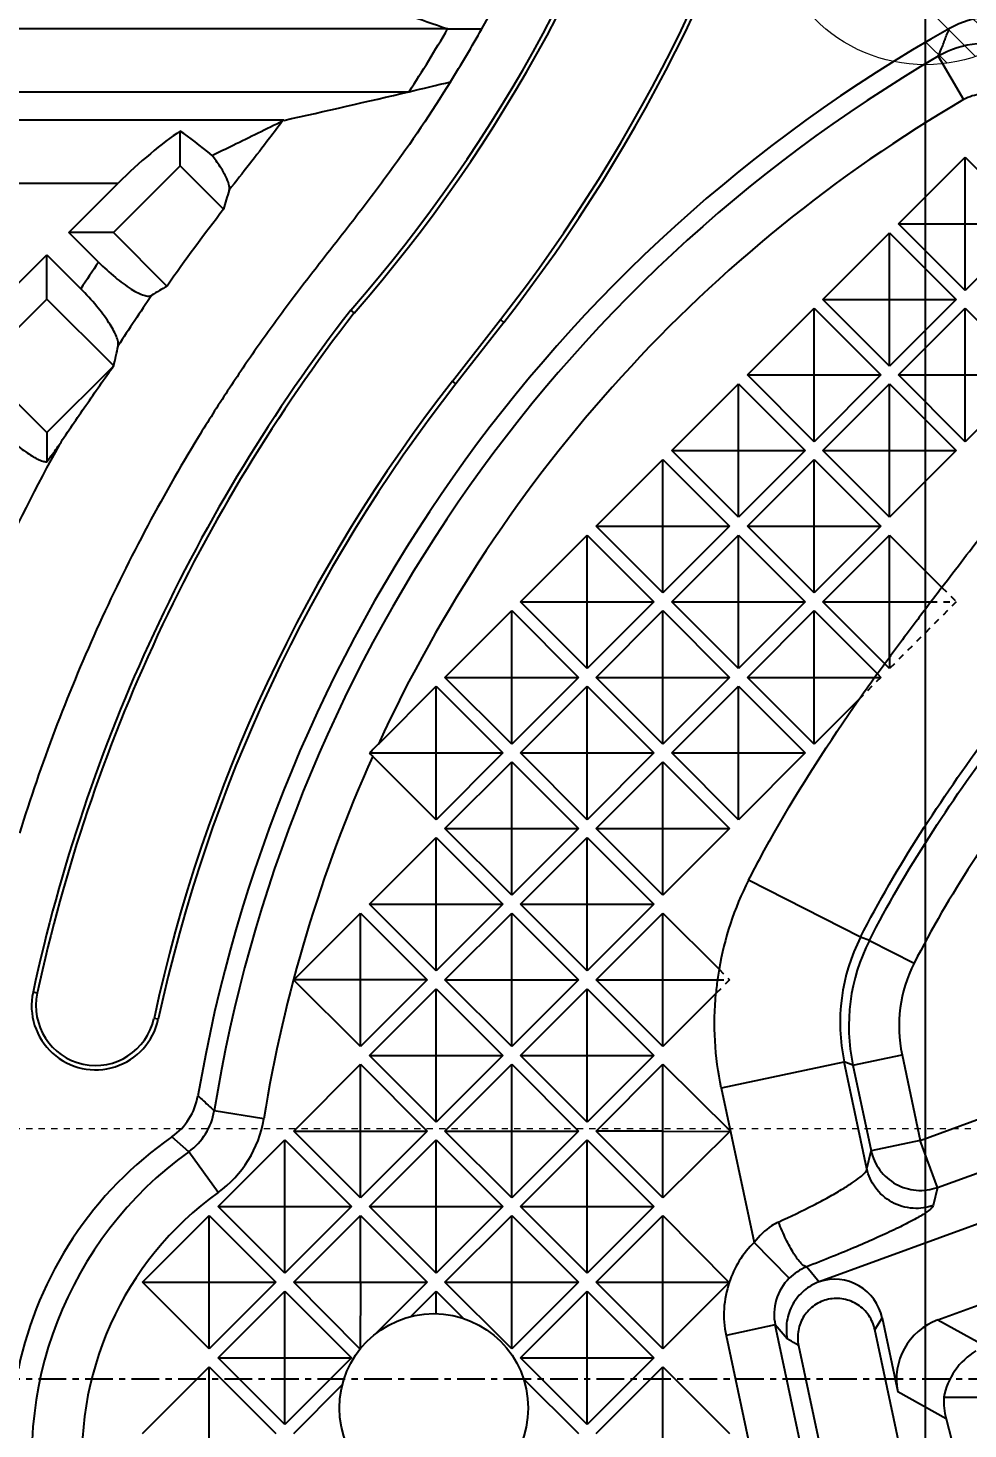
# Model space of a CAD drawing. Header units: millimetres. Extents: x 2089 to 2530, y 1631 to 2074.
# Drawn here: x 2258.66 to 2273.68, y 1830.78 to 1853.16 of the extents above; entities that cross this region are included whole.
import ezdxf

# ---------------------------------------------------------------- set-up
doc = ezdxf.new("R2010")
doc.units = ezdxf.units.MM
doc.linetypes.add('CENTER', pattern=[0.6, 0.375, -0.075, 0.075, -0.075])
doc.linetypes.add('HIDDEN', pattern=[0.2, 0.1, -0.1])
doc.layers.add('cool', color=153, linetype='HIDDEN', lineweight=9)
doc.layers.add('epin', color=13, linetype='Continuous', lineweight=9)
doc.layers.add('DEFAULT_2', color=8, linetype='HIDDEN')
doc.styles.get("Standard").update_dxf_attribs({"font": 'arial.ttf'})
doc.styles.add('TXT05', font='txt.shx', dxfattribs={"width": 0.5, "bigfont": 'gbcbig.shx'})
doc.dimstyles.new('副本 ISO-25-1', dxfattribs={"dimtxt": 5, "dimasz": 5, "dimexe": 0, "dimexo": 0, "dimgap": 0, "dimtad": 1, "dimtxsty": 'Standard', "dimcen": 0, "dimclrd": 4, "dimclre": 4, "dimclrt": 6, "dimazin": 0, "dimtfac": 1, "dimtofl": 0, "dimtmove": 0, "dimatfit": 3, "dimfxl": 0, "dimarcsym": 0})

# ---------------------------------------------------------------- blocks, each defined once
blk = doc.blocks.new('epin_ejp_5')
at = {"layer": 'epin'}
h = blk.add_hatch(dxfattribs=at)
h.set_pattern_fill('_ANSI31', color=123, scale=0.125, angle=90, style=0)
h.set_pattern_definition([(135, (997.232, -920.25403), (-0.280633, -0.280633), [])])
h.paths.add_polyline_path([(0, 2.5, 0.414214), (-2.5, 0), (0, 0)])
h.paths.add_polyline_path([(2.5, 0), (0, 0), (0, -2.5, 0.414214)])
at = {"layer": 'epin', "color": 1, "linetype": 'CENTER', "ltscale": 0.155494}
for p, q in [((0, -2.75), (0, 2.75)), ((-2.75, 0), (2.75, 0))]:
    blk.add_line(p, q, dxfattribs=at)
at = {"layer": 'epin'}
blk.add_circle((0, 0), 2.5, dxfattribs=at)
at = {"layer": 'epin', "color": 6, "style": 'TXT05', "width": 0.5}
blk.add_text('%%c5', height=1.75, dxfattribs=at).set_placement((0.1, 0.25))
blk = doc.blocks.new('3')
at = {"color": 1, "linetype": 'CENTER', "ltscale": 1.181757}
blk.add_line((-0.15, -456.331), (189.85, -456.331), dxfattribs=at)
at = {"layer": 'cool', "ltscale": 0.932966}
blk.add_line((14.18, -452.331), (175.52, -452.331), dxfattribs=at)
blk = doc.blocks.new('*D112')
at = {"color": 4, "linetype": 'Continuous', "lineweight": -2, "transparency": 16777216}
for p, q in [((2271.884, 1855.077), (2330.286, 1855.077)), ((2330.286, 1855.077), (2340.286, 1849.8)), ((2340.286, 1849.8), (2359.434, 1849.8))]:
    blk.add_line(p, q, dxfattribs=at)
at = {"layer": 'Defpoints', "color": 0, "transparency": 16777216}
for p in [(2248.301, 1863.577), (2271.884, 1855.077), (2350.286, 1849.8)]:
    blk.add_point(p, dxfattribs=at)
at = {"color": 6, "transparency": 16777216, "insert": (2354.86, 1852.805), "char_height": 5, "attachment_point": 5}
blk.add_mtext('8,5', dxfattribs=at)
blk = doc.blocks.new('*D113')
at = {"color": 4, "linetype": 'Continuous', "lineweight": -2, "transparency": 16777216}
blk.add_line((2310.745, 1831.577), (2357.394, 1831.577), dxfattribs=at)
at = {"layer": 'Defpoints', "color": 0, "transparency": 16777216}
for p in [(2248.301, 1863.577), (2310.745, 1831.577), (2350.286, 1831.577)]:
    blk.add_point(p, dxfattribs=at)
at = {"color": 6, "transparency": 16777216, "insert": (2353.84, 1834.131), "char_height": 5, "attachment_point": 5}
blk.add_mtext('32', dxfattribs=at)
blk = doc.blocks.new('*D114')
at = {"color": 4, "linetype": 'Continuous', "lineweight": -2, "transparency": 16777216}
blk.add_line((2262.297, 1816.671), (2366.395, 1816.671), dxfattribs=at)
at = {"layer": 'Defpoints', "color": 0, "transparency": 16777216}
for p in [(2248.301, 1863.577), (2262.297, 1816.671), (2350.286, 1816.671)]:
    blk.add_point(p, dxfattribs=at)
at = {"color": 6, "transparency": 16777216, "insert": (2358.341, 1819.676), "char_height": 5, "attachment_point": 5}
blk.add_mtext('46,91', dxfattribs=at)
blk = doc.blocks.new('*D115')
at = {"color": 4, "linetype": 'Continuous', "lineweight": -2, "transparency": 16777216}
for p, q in [((2295.255, 1812.953), (2330.286, 1812.953)), ((2330.286, 1812.953), (2340.286, 1809.309)), ((2340.286, 1809.309), (2367.108, 1809.309))]:
    blk.add_line(p, q, dxfattribs=at)
at = {"layer": 'Defpoints', "color": 0, "transparency": 16777216}
for p in [(2248.301, 1863.577), (2295.255, 1812.953), (2350.286, 1809.309)]:
    blk.add_point(p, dxfattribs=at)
at = {"color": 6, "transparency": 16777216, "insert": (2358.697, 1812.314), "char_height": 5, "attachment_point": 5}
blk.add_mtext('50,62', dxfattribs=at)
blk = doc.blocks.new('*D116')
at = {"color": 4, "linetype": 'Continuous', "lineweight": -2, "transparency": 16777216}
blk.add_line((2290.511, 1800.174), (2363.281, 1800.174), dxfattribs=at)
at = {"layer": 'Defpoints', "color": 0, "transparency": 16777216}
for p in [(2248.301, 1863.577), (2290.511, 1800.174), (2350.286, 1800.174)]:
    blk.add_point(p, dxfattribs=at)
at = {"color": 6, "transparency": 16777216, "insert": (2356.784, 1803.179), "char_height": 5, "attachment_point": 5}
blk.add_mtext('63,4', dxfattribs=at)
blk = doc.blocks.new('*D117')
at = {"color": 4, "linetype": 'Continuous', "lineweight": -2, "transparency": 16777216}
blk.add_line((2251.051, 1791.891), (2367.128, 1791.891), dxfattribs=at)
at = {"layer": 'Defpoints', "color": 0, "transparency": 16777216}
for p in [(2248.301, 1863.577), (2251.051, 1791.891), (2350.286, 1791.891)]:
    blk.add_point(p, dxfattribs=at)
at = {"color": 6, "transparency": 16777216, "insert": (2358.707, 1794.896), "char_height": 5, "attachment_point": 5}
blk.add_mtext('71,69', dxfattribs=at)
blk = doc.blocks.new('*D118')
at = {"color": 4, "linetype": 'Continuous', "lineweight": -2, "transparency": 16777216}
for p, q in [((2276.562, 1791.129), (2330.286, 1791.129)), ((2330.286, 1791.129), (2340.286, 1785.096)), ((2340.286, 1785.096), (2367.155, 1785.096))]:
    blk.add_line(p, q, dxfattribs=at)
at = {"layer": 'Defpoints', "color": 0, "transparency": 16777216}
for p in [(2248.301, 1863.577), (2276.562, 1791.129), (2350.286, 1785.096)]:
    blk.add_point(p, dxfattribs=at)
at = {"color": 6, "transparency": 16777216, "insert": (2358.721, 1788.101), "char_height": 5, "attachment_point": 5}
blk.add_mtext('72,45', dxfattribs=at)
blk = doc.blocks.new('*D119')
at = {"color": 4, "linetype": 'Continuous', "lineweight": -2, "transparency": 16777216}
for p, q in [((2260.938, 1789.003), (2330.286, 1789.003)), ((2330.286, 1789.003), (2340.286, 1778.245)), ((2340.286, 1778.245), (2367.118, 1778.245))]:
    blk.add_line(p, q, dxfattribs=at)
at = {"layer": 'Defpoints', "color": 0, "transparency": 16777216}
for p in [(2248.301, 1863.577), (2260.938, 1789.003), (2350.286, 1778.245)]:
    blk.add_point(p, dxfattribs=at)
at = {"color": 6, "transparency": 16777216, "insert": (2358.702, 1781.24), "char_height": 5, "attachment_point": 5}
blk.add_mtext('74,57', dxfattribs=at)
blk = doc.blocks.new('*D120')
at = {"color": 4, "linetype": 'Continuous', "lineweight": -2, "transparency": 16777216}
blk.add_line((2270.301, 1764.577), (2357.459, 1764.577), dxfattribs=at)
at = {"layer": 'Defpoints', "color": 0, "transparency": 16777216}
for p in [(2248.301, 1863.577), (2270.301, 1764.577), (2350.286, 1764.577)]:
    blk.add_point(p, dxfattribs=at)
at = {"color": 6, "transparency": 16777216, "insert": (2353.873, 1767.13), "char_height": 5, "attachment_point": 5}
blk.add_mtext('99', dxfattribs=at)
blk = doc.blocks.new('*D121')
at = {"color": 4, "linetype": 'Continuous', "lineweight": -2, "transparency": 16777216}
blk.add_line((2321.607, 1749.577), (2360.842, 1749.577), dxfattribs=at)
at = {"layer": 'Defpoints', "color": 0, "transparency": 16777216}
for p in [(2248.301, 1863.577), (2321.607, 1749.577), (2350.286, 1749.577)]:
    blk.add_point(p, dxfattribs=at)
at = {"color": 6, "transparency": 16777216, "insert": (2355.564, 1752.087), "char_height": 5, "attachment_point": 5}
blk.add_mtext('114', dxfattribs=at)
blk = doc.blocks.new('*D122')
at = {"color": 4, "linetype": 'Continuous', "lineweight": -2, "transparency": 16777216}
blk.add_line((2324.901, 1733.577), (2360.846, 1733.577), dxfattribs=at)
at = {"layer": 'Defpoints', "color": 0, "transparency": 16777216}
for p in [(2248.301, 1863.577), (2324.901, 1733.577), (2350.286, 1733.577)]:
    blk.add_point(p, dxfattribs=at)
at = {"color": 6, "transparency": 16777216, "insert": (2355.566, 1736.132), "char_height": 5, "attachment_point": 5}
blk.add_mtext('130', dxfattribs=at)
blk = doc.blocks.new('*D84')
at = {"color": 4, "linetype": 'Continuous', "lineweight": -2, "transparency": 16777216}
blk.add_line((2273.001, 1854.558), (2273.001, 1696.291), dxfattribs=at)
at = {"layer": 'Defpoints', "color": 0, "transparency": 16777216}
for p in [(2248.301, 1863.577), (2273.001, 1854.558), (2273.001, 1709.364)]:
    blk.add_point(p, dxfattribs=at)
at = {"color": 6, "transparency": 16777216, "insert": (2269.996, 1702.827), "char_height": 5, "attachment_point": 5, "rotation": 90}
blk.add_mtext('24,7', dxfattribs=at)
blk = doc.blocks.new('*D85')
at = {"color": 4, "linetype": 'Continuous', "lineweight": -2, "transparency": 16777216}
blk.add_line((2292.521, 1859.356), (2292.521, 1692.341), dxfattribs=at)
at = {"layer": 'Defpoints', "color": 0, "transparency": 16777216}
for p in [(2248.301, 1863.577), (2292.521, 1859.356), (2292.521, 1709.364)]:
    blk.add_point(p, dxfattribs=at)
at = {"color": 6, "transparency": 16777216, "insert": (2289.516, 1700.853), "char_height": 5, "attachment_point": 5, "rotation": 90}
blk.add_mtext('44,22', dxfattribs=at)
blk = doc.blocks.new('*D86')
at = {"color": 4, "linetype": 'Continuous', "lineweight": -2, "transparency": 16777216}
for p, q in [((2259.547, 1815.253), (2259.547, 1729.364)), ((2259.547, 1729.364), (2260.753, 1719.364)), ((2260.753, 1719.364), (2260.753, 1692.925))]:
    blk.add_line(p, q, dxfattribs=at)
at = {"layer": 'Defpoints', "color": 0, "transparency": 16777216}
for p in [(2248.301, 1863.577), (2259.547, 1815.253), (2260.753, 1709.364)]:
    blk.add_point(p, dxfattribs=at)
at = {"color": 6, "transparency": 16777216, "insert": (2257.748, 1701.144), "char_height": 5, "attachment_point": 5, "rotation": 90}
blk.add_mtext('11,25', dxfattribs=at)
blk = doc.blocks.new('*D87')
at = {"color": 4, "linetype": 'Continuous', "lineweight": -2, "transparency": 16777216}
for p, q in [((2293.526, 1812.016), (2293.526, 1729.364)), ((2293.526, 1729.364), (2301.15, 1719.364)), ((2301.15, 1719.364), (2301.15, 1692.29))]:
    blk.add_line(p, q, dxfattribs=at)
at = {"layer": 'Defpoints', "color": 0, "transparency": 16777216}
for p in [(2248.301, 1863.577), (2293.526, 1812.016), (2301.15, 1709.364)]:
    blk.add_point(p, dxfattribs=at)
at = {"color": 6, "transparency": 16777216, "insert": (2298.145, 1700.827), "char_height": 5, "attachment_point": 5, "rotation": 90}
blk.add_mtext('45,23', dxfattribs=at)
blk = doc.blocks.new('*D88')
at = {"color": 4, "linetype": 'Continuous', "lineweight": -2, "transparency": 16777216}
for p, q in [((2290.511, 1798.296), (2290.511, 1729.364)), ((2290.511, 1729.364), (2287.247, 1719.364)), ((2287.247, 1719.364), (2287.247, 1693.255))]:
    blk.add_line(p, q, dxfattribs=at)
at = {"layer": 'Defpoints', "color": 0, "transparency": 16777216}
for p in [(2248.301, 1863.577), (2290.511, 1798.296), (2287.247, 1709.364)]:
    blk.add_point(p, dxfattribs=at)
at = {"color": 6, "transparency": 16777216, "insert": (2284.242, 1701.31), "char_height": 5, "attachment_point": 5, "rotation": 90}
blk.add_mtext('42,21', dxfattribs=at)
blk = doc.blocks.new('*D128')
at = {"color": 4, "linetype": 'Continuous', "lineweight": -2, "transparency": 16777216}
for p, q in [((2259.255, 1789.003), (2259.255, 1729.364)), ((2259.255, 1729.364), (2254.729, 1719.364)), ((2254.729, 1719.364), (2254.729, 1692.925))]:
    blk.add_line(p, q, dxfattribs=at)
at = {"layer": 'Defpoints', "color": 0, "transparency": 16777216}
for p in [(2248.301, 1863.577), (2259.255, 1789.003), (2254.729, 1709.364)]:
    blk.add_point(p, dxfattribs=at)
at = {"color": 6, "transparency": 16777216, "insert": (2251.724, 1701.144), "char_height": 5, "attachment_point": 5, "rotation": 90}
blk.add_mtext('10,95', dxfattribs=at)
blk = doc.blocks.new('*D129')
at = {"color": 4, "linetype": 'Continuous', "lineweight": -2, "transparency": 16777216}
for p, q in [((2273.262, 1791.129), (2273.262, 1729.364)), ((2273.262, 1729.364), (2281.678, 1719.364)), ((2281.678, 1719.364), (2281.678, 1692.41))]:
    blk.add_line(p, q, dxfattribs=at)
at = {"layer": 'Defpoints', "color": 0, "transparency": 16777216}
for p in [(2248.301, 1863.577), (2273.262, 1791.129), (2281.678, 1709.364)]:
    blk.add_point(p, dxfattribs=at)
at = {"color": 6, "transparency": 16777216, "insert": (2278.674, 1700.887), "char_height": 5, "attachment_point": 5, "rotation": 90}
blk.add_mtext('24,96', dxfattribs=at)
blk = doc.blocks.new('*D130')
at = {"color": 4, "linetype": 'Continuous', "lineweight": -2, "transparency": 16777216}
blk.add_line((2266.301, 1760.177), (2266.301, 1702.662), dxfattribs=at)
at = {"layer": 'Defpoints', "color": 0, "transparency": 16777216}
for p in [(2248.301, 1863.577), (2266.301, 1760.177), (2266.301, 1709.364)]:
    blk.add_point(p, dxfattribs=at)
at = {"color": 6, "transparency": 16777216, "insert": (2263.748, 1706.013), "char_height": 5, "attachment_point": 5, "rotation": 90}
blk.add_mtext('18', dxfattribs=at)
blk = doc.blocks.new('*D89')
at = {"color": 4, "linetype": 'Continuous', "lineweight": -2, "transparency": 16777216}
blk.add_line((2318.301, 1726.977), (2318.301, 1701.815), dxfattribs=at)
at = {"layer": 'Defpoints', "color": 0, "transparency": 16777216}
for p in [(2248.301, 1863.577), (2318.301, 1726.977), (2318.301, 1708.919)]:
    blk.add_point(p, dxfattribs=at)
at = {"color": 6, "transparency": 16777216, "insert": (2315.748, 1705.367), "char_height": 5, "attachment_point": 5, "rotation": 90}
blk.add_mtext('70', dxfattribs=at)

msp = doc.modelspace()

# ---------------------------------------------------------------- linework, layer by layer
at = {"color": 7, "linetype": 'Continuous'}
for p, q in [((2265.368, 1853.152), (2230.918, 1853.152)), ((2273.209, 1852.713), (2273.613, 1852.02)), ((2230.679, 1852.147), (2264.751, 1852.147)), ((2262.749, 1851.69), (2231.716, 1851.69)), ((2261.092, 1850.963), (2261.092, 1851.518)), ((2261.092, 1850.963), (2260.026, 1849.897)), ((2261.787, 1850.269), (2261.092, 1850.963)), ((2272.573, 1850.036), (2273.639, 1851.102)), ((2273.639, 1848.97), (2273.639, 1851.102)), ((2273.639, 1851.102), (2274.705, 1850.036)), ((2257.817, 1850.685), (2260.104, 1850.685)), ((2259.316, 1849.897), (2260.104, 1850.685)), ((2272.573, 1850.036), (2274.705, 1850.036)), ((2273.639, 1848.97), (2272.573, 1850.036)), ((2274.705, 1850.036), (2273.639, 1848.97)), ((2259.789, 1849.424), (2259.316, 1849.897)), ((2260.026, 1849.897), (2259.316, 1849.897)), ((2260.026, 1849.897), (2260.882, 1849.041)), ((2271.365, 1848.828), (2272.431, 1849.894)), ((2272.431, 1847.762), (2272.431, 1849.894)), ((2272.431, 1849.894), (2273.497, 1848.828)), ((2257.184, 1847.765), (2258.96, 1849.542)), ((2258.96, 1848.831), (2258.96, 1849.542)), ((2258.96, 1849.542), (2259.503, 1848.999)), ((2258.96, 1848.831), (2257.894, 1847.765)), ((2260.035, 1847.768), (2258.96, 1848.831)), ((2270.157, 1847.62), (2271.223, 1848.686)), ((2271.223, 1846.554), (2271.223, 1848.686)), ((2271.223, 1848.686), (2272.289, 1847.62)), ((2271.365, 1848.828), (2273.497, 1848.828)), ((2272.431, 1847.762), (2271.365, 1848.828)), ((2273.497, 1848.828), (2272.431, 1847.762)), ((2272.573, 1847.62), (2273.639, 1848.686)), ((2273.639, 1846.554), (2273.639, 1848.686)), ((2273.639, 1848.686), (2274.705, 1847.62)), ((2263.874, 1848.611), (2263.818, 1848.654)), ((2265.444, 1847.522), (2266.211, 1848.505)), ((2266.266, 1848.461), (2265.499, 1847.479)), ((2266.211, 1848.505), (2266.266, 1848.461)), ((2257.894, 1847.765), (2258.96, 1846.699)), ((2258.96, 1846.699), (2260.035, 1847.768)), ((2270.157, 1847.62), (2272.289, 1847.62)), ((2271.223, 1846.554), (2270.157, 1847.62)), ((2272.289, 1847.62), (2271.223, 1846.554)), ((2272.573, 1847.62), (2274.705, 1847.62)), ((2273.639, 1846.554), (2272.573, 1847.62)), ((2274.705, 1847.62), (2273.639, 1846.554)), ((2265.499, 1847.479), (2265.444, 1847.522)), ((2268.949, 1846.412), (2270.015, 1847.478)), ((2270.015, 1845.346), (2270.015, 1847.478)), ((2270.015, 1847.478), (2271.081, 1846.412)), ((2271.365, 1846.412), (2272.431, 1847.478)), ((2272.431, 1845.346), (2272.431, 1847.478)), ((2272.431, 1847.478), (2273.497, 1846.412)), ((2258.96, 1846.699), (2258.96, 1846.233)), ((2267.741, 1845.204), (2268.807, 1846.27)), ((2268.807, 1844.138), (2268.807, 1846.27)), ((2268.807, 1846.27), (2269.873, 1845.204)), ((2268.949, 1846.412), (2271.081, 1846.412)), ((2270.015, 1845.346), (2268.949, 1846.412)), ((2271.081, 1846.412), (2270.015, 1845.346)), ((2270.157, 1845.204), (2271.223, 1846.27)), ((2271.223, 1844.138), (2271.223, 1846.27)), ((2271.223, 1846.27), (2272.289, 1845.204)), ((2271.365, 1846.412), (2273.497, 1846.412)), ((2272.431, 1845.346), (2271.365, 1846.412)), ((2273.497, 1846.412), (2272.431, 1845.346)), ((2267.741, 1845.204), (2269.873, 1845.204)), ((2268.807, 1844.138), (2267.741, 1845.204)), ((2269.873, 1845.204), (2268.807, 1844.138)), ((2270.157, 1845.204), (2272.289, 1845.204)), ((2271.223, 1844.138), (2270.157, 1845.204)), ((2272.289, 1845.204), (2271.223, 1844.138)), ((2266.533, 1843.996), (2267.599, 1845.062)), ((2267.599, 1842.93), (2267.599, 1845.062)), ((2267.599, 1845.062), (2268.665, 1843.996)), ((2268.949, 1843.996), (2270.015, 1845.062)), ((2270.015, 1842.93), (2270.015, 1845.062)), ((2270.015, 1845.062), (2271.081, 1843.996)), ((2271.365, 1843.996), (2272.431, 1845.062)), ((2272.431, 1843.108), (2272.431, 1845.062)), ((2272.431, 1845.062), (2273.267, 1844.226)), ((2266.533, 1843.996), (2268.665, 1843.996)), ((2267.599, 1842.93), (2266.533, 1843.996)), ((2268.665, 1843.996), (2267.599, 1842.93)), ((2268.949, 1843.996), (2271.081, 1843.996)), ((2270.015, 1842.93), (2268.949, 1843.996)), ((2271.081, 1843.996), (2270.015, 1842.93)), ((2271.365, 1843.996), (2273.092, 1843.996)), ((2272.356, 1843.005), (2271.365, 1843.996)), ((2265.325, 1842.788), (2266.391, 1843.854)), ((2266.391, 1841.722), (2266.391, 1843.854)), ((2266.391, 1843.854), (2267.457, 1842.788)), ((2267.741, 1842.788), (2268.807, 1843.854)), ((2268.807, 1841.722), (2268.807, 1843.854)), ((2268.807, 1843.854), (2269.873, 1842.788)), ((2270.157, 1842.788), (2271.223, 1843.854)), ((2271.223, 1841.722), (2271.223, 1843.854)), ((2271.223, 1843.854), (2272.235, 1842.842)), ((2272.431, 1843.005), (2272.431, 1842.93)), ((2264.26, 1841.722), (2265.183, 1842.646)), ((2265.183, 1840.514), (2265.183, 1842.646)), ((2265.183, 1842.646), (2266.249, 1841.58)), ((2265.325, 1842.788), (2267.457, 1842.788)), ((2266.391, 1841.722), (2265.325, 1842.788)), ((2267.457, 1842.788), (2266.391, 1841.722)), ((2266.533, 1841.58), (2267.599, 1842.646)), ((2267.599, 1840.514), (2267.599, 1842.646)), ((2267.599, 1842.646), (2268.665, 1841.58)), ((2267.741, 1842.788), (2269.873, 1842.788)), ((2268.807, 1841.722), (2267.741, 1842.788)), ((2269.873, 1842.788), (2268.807, 1841.722)), ((2268.949, 1841.58), (2270.015, 1842.646)), ((2270.015, 1840.514), (2270.015, 1842.646)), ((2270.015, 1842.646), (2271.081, 1841.58)), ((2270.157, 1842.788), (2272.196, 1842.788)), ((2271.223, 1841.722), (2270.157, 1842.788)), ((2272.235, 1842.788), (2272.289, 1842.788)), ((2271.958, 1842.456), (2271.223, 1841.722)), ((2264.119, 1841.58), (2266.249, 1841.58)), ((2265.183, 1840.514), (2264.17, 1841.526)), ((2266.249, 1841.58), (2265.183, 1840.514)), ((2266.533, 1841.58), (2268.665, 1841.58)), ((2267.599, 1840.514), (2266.533, 1841.58)), ((2268.665, 1841.58), (2267.599, 1840.514)), ((2268.949, 1841.58), (2271.081, 1841.58)), ((2270.015, 1840.514), (2268.949, 1841.58)), ((2271.081, 1841.58), (2270.015, 1840.514)), ((2265.325, 1840.371), (2266.391, 1841.437)), ((2266.391, 1839.306), (2266.391, 1841.437)), ((2266.391, 1841.437), (2267.457, 1840.371)), ((2267.741, 1840.371), (2268.807, 1841.437)), ((2268.807, 1839.306), (2268.807, 1841.437)), ((2268.807, 1841.437), (2269.873, 1840.371)), ((2264.117, 1839.163), (2265.183, 1840.229)), ((2265.183, 1838.097), (2265.183, 1840.229)), ((2265.183, 1840.229), (2266.249, 1839.163)), ((2265.325, 1840.371), (2267.457, 1840.371)), ((2266.391, 1839.306), (2265.325, 1840.371)), ((2267.457, 1840.371), (2266.391, 1839.306)), ((2266.533, 1839.163), (2267.599, 1840.229)), ((2267.599, 1838.097), (2267.599, 1840.229)), ((2267.599, 1840.229), (2268.665, 1839.163)), ((2267.741, 1840.371), (2269.873, 1840.371)), ((2268.807, 1839.306), (2267.741, 1840.371)), ((2269.873, 1840.371), (2268.807, 1839.306)), ((2271.966, 1838.638), (2270.177, 1839.547)), ((2264.117, 1839.163), (2266.249, 1839.163)), ((2265.183, 1838.097), (2264.117, 1839.163)), ((2266.249, 1839.163), (2265.183, 1838.097)), ((2266.533, 1839.163), (2268.665, 1839.163)), ((2267.599, 1838.097), (2266.533, 1839.163)), ((2268.665, 1839.163), (2267.599, 1838.097)), ((2262.902, 1837.951), (2263.975, 1839.021)), ((2263.975, 1836.889), (2263.975, 1839.021)), ((2263.975, 1839.021), (2265.041, 1837.955)), ((2265.325, 1837.955), (2266.391, 1839.021)), ((2266.391, 1836.889), (2266.391, 1839.021)), ((2266.391, 1839.021), (2267.457, 1837.955)), ((2267.741, 1837.955), (2268.807, 1839.021)), ((2268.807, 1836.889), (2268.807, 1839.021)), ((2268.807, 1839.021), (2269.705, 1838.123)), ((2272.107, 1838.584), (2271.966, 1838.638)), ((2272.107, 1838.584), (2272.823, 1838.219)), ((2263.975, 1836.889), (2262.903, 1837.956)), ((2265.041, 1837.955), (2262.907, 1837.956)), ((2265.041, 1837.955), (2263.975, 1836.889)), ((2265.325, 1837.955), (2267.457, 1837.955)), ((2266.391, 1836.889), (2265.325, 1837.955)), ((2267.457, 1837.955), (2266.391, 1836.889)), ((2267.741, 1837.955), (2269.68, 1837.955)), ((2268.807, 1836.889), (2267.741, 1837.955)), ((2258.81, 1837.742), (2258.741, 1837.757)), ((2264.117, 1836.747), (2265.183, 1837.813)), ((2265.183, 1835.681), (2265.183, 1837.813)), ((2265.183, 1837.813), (2266.249, 1836.747)), ((2266.533, 1836.747), (2267.599, 1837.813)), ((2267.599, 1835.681), (2267.599, 1837.813)), ((2267.599, 1837.813), (2268.665, 1836.747)), ((2269.654, 1837.736), (2268.807, 1836.889)), ((2272.921, 1835.39), (2279.428, 1837.759)), ((2260.743, 1837.324), (2260.674, 1837.339)), ((2273.195, 1834.637), (2279.985, 1837.109)), ((2262.909, 1835.539), (2263.975, 1836.605)), ((2263.975, 1834.473), (2263.975, 1836.605)), ((2263.975, 1836.605), (2265.041, 1835.539)), ((2264.117, 1836.747), (2266.249, 1836.747)), ((2265.183, 1835.681), (2264.117, 1836.747)), ((2266.249, 1836.747), (2265.183, 1835.681)), ((2265.325, 1835.539), (2266.391, 1836.605)), ((2266.391, 1834.473), (2266.391, 1836.605)), ((2266.391, 1836.605), (2267.457, 1835.539)), ((2266.533, 1836.747), (2268.665, 1836.747)), ((2267.599, 1835.681), (2266.533, 1836.747)), ((2268.665, 1836.747), (2267.599, 1835.681)), ((2267.741, 1835.539), (2268.807, 1836.605)), ((2268.807, 1834.473), (2268.807, 1836.605)), ((2268.807, 1836.605), (2269.888, 1835.536)), ((2269.742, 1836.228), (2271.706, 1836.646)), ((2271.844, 1836.59), (2271.706, 1836.646)), ((2272.069, 1834.935), (2271.706, 1836.646)), ((2271.844, 1836.59), (2272.63, 1836.757)), ((2271.844, 1836.59), (2272.135, 1835.223)), ((2272.63, 1836.757), (2272.921, 1835.39)), ((2280.61, 1836.516), (2271.307, 1833.13)), ((2269.741, 1836.228), (2270.268, 1833.76)), ((2262.429, 1835.735), (2261.636, 1835.864)), ((2273.201, 1832.521), (2282.013, 1835.728)), ((2262.909, 1835.539), (2265.041, 1835.539)), ((2263.975, 1834.473), (2262.909, 1835.539)), ((2265.041, 1835.539), (2263.975, 1834.473)), ((2265.325, 1835.539), (2267.457, 1835.539)), ((2266.391, 1834.473), (2265.325, 1835.539)), ((2267.457, 1835.539), (2266.391, 1834.473)), ((2268.807, 1835.539), (2267.741, 1835.539)), ((2268.807, 1834.473), (2267.741, 1835.539)), ((2268.807, 1835.539), (2269.88, 1835.534)), ((2269.881, 1835.536), (2268.807, 1834.473)), ((2261.231, 1835.209), (2260.96, 1835.447)), ((2261.701, 1834.331), (2262.767, 1835.397)), ((2262.767, 1833.265), (2262.767, 1835.397)), ((2262.767, 1835.397), (2263.833, 1834.331)), ((2264.117, 1834.331), (2265.183, 1835.397)), ((2265.183, 1833.265), (2265.183, 1835.397)), ((2265.183, 1835.397), (2266.249, 1834.331)), ((2266.533, 1834.331), (2267.599, 1835.397)), ((2267.599, 1833.265), (2267.599, 1835.397)), ((2267.599, 1835.397), (2268.665, 1834.331)), ((2272.921, 1835.39), (2272.135, 1835.223)), ((2273.195, 1834.637), (2272.921, 1835.39)), ((2261.699, 1834.556), (2261.231, 1835.209)), ((2272.069, 1834.935), (2272.135, 1835.223)), ((2273.195, 1834.637), (2273.129, 1834.35)), ((2260.493, 1833.123), (2261.558, 1834.189)), ((2261.558, 1832.057), (2261.558, 1834.189)), ((2261.558, 1834.189), (2262.624, 1833.123)), ((2261.701, 1834.331), (2263.833, 1834.331)), ((2262.767, 1833.265), (2261.701, 1834.331)), ((2263.833, 1834.331), (2262.767, 1833.265)), ((2262.909, 1833.123), (2263.975, 1834.189)), ((2263.975, 1833.123), (2263.975, 1834.189)), ((2263.975, 1834.189), (2265.041, 1833.123)), ((2264.117, 1834.331), (2266.249, 1834.331)), ((2265.183, 1833.265), (2264.117, 1834.331)), ((2266.249, 1834.331), (2265.183, 1833.265)), ((2265.325, 1833.123), (2266.391, 1834.189)), ((2266.391, 1832.057), (2266.391, 1834.189)), ((2266.391, 1834.189), (2267.457, 1833.123)), ((2266.533, 1834.331), (2268.665, 1834.331)), ((2267.599, 1833.265), (2266.533, 1834.331)), ((2268.665, 1834.331), (2267.599, 1833.265)), ((2267.741, 1833.123), (2268.807, 1834.189)), ((2268.807, 1832.057), (2268.807, 1834.189)), ((2268.807, 1834.189), (2269.868, 1833.118)), ((2270.826, 1833.186), (2270.267, 1833.759)), ((2271.107, 1833.37), (2271.307, 1833.13)), ((2260.493, 1833.123), (2262.624, 1833.123)), ((2261.558, 1832.057), (2260.493, 1833.123)), ((2262.624, 1833.123), (2261.558, 1832.057)), ((2262.909, 1833.123), (2265.041, 1833.123)), ((2263.969, 1832.054), (2262.909, 1833.123)), ((2263.975, 1833.123), (2263.969, 1832.053)), ((2265.041, 1833.123), (2264.222, 1832.305)), ((2265.325, 1833.123), (2267.457, 1833.123)), ((2266.391, 1832.057), (2265.325, 1833.123)), ((2267.457, 1833.123), (2266.391, 1832.057)), ((2267.741, 1833.123), (2269.872, 1833.122)), ((2268.807, 1832.057), (2267.741, 1833.123)), ((2269.868, 1833.118), (2268.807, 1832.057)), ((2261.701, 1831.915), (2262.767, 1832.981)), ((2262.767, 1830.849), (2262.767, 1832.981)), ((2262.767, 1832.981), (2263.833, 1831.915)), ((2264.777, 1832.575), (2265.183, 1832.981)), ((2265.183, 1832.62), (2265.183, 1832.981)), ((2265.183, 1832.981), (2265.62, 1832.544)), ((2266.533, 1831.915), (2267.599, 1832.981)), ((2267.599, 1830.849), (2267.599, 1832.981)), ((2267.599, 1832.981), (2268.665, 1831.915)), ((2270.603, 1832.44), (2269.818, 1832.273)), ((2270.795, 1832.22), (2270.603, 1832.44)), ((2275.735, 1808.3), (2270.603, 1832.44)), ((2272.31, 1832.554), (2272.193, 1832.37)), ((2277.199, 1808.816), (2272.193, 1832.369)), ((2272.31, 1832.554), (2272.562, 1831.369)), ((2273.201, 1832.521), (2273.983, 1832.088)), ((2269.818, 1832.273), (2270.878, 1827.286)), ((2270.976, 1832.111), (2276.077, 1808.11)), ((2261.701, 1831.915), (2263.833, 1831.915)), ((2262.767, 1830.849), (2261.701, 1831.915)), ((2263.833, 1831.915), (2262.767, 1830.849)), ((2266.533, 1831.915), (2268.665, 1831.915)), ((2267.599, 1830.849), (2266.533, 1831.915)), ((2268.665, 1831.915), (2267.599, 1830.849)), ((2260.493, 1830.707), (2261.558, 1831.773)), ((2261.558, 1829.641), (2261.558, 1831.773)), ((2261.558, 1831.773), (2262.624, 1830.707)), ((2267.741, 1830.707), (2268.807, 1831.773)), ((2268.807, 1829.641), (2268.807, 1831.773)), ((2268.807, 1831.773), (2269.873, 1830.707)), ((2262.909, 1830.707), (2263.684, 1831.482)), ((2266.577, 1831.587), (2267.457, 1830.707)), ((2273.333, 1830.941), (2272.562, 1831.369)), ((2273.297, 1831.285), (2274.877, 1831.285)), ((2273.333, 1830.941), (2273.419, 1830.611))]:
    msp.add_line(p, q, dxfattribs=at)
msp.add_circle((2265.146, 1831.113), 1.508, dxfattribs=at)
for centre, radius, start, end in [((2245.66, 1864.56), 26.079, 322, 9.7286), ((2245.66, 1864.56), 26.149, 322, 9.7286), ((2245.66, 1864.56), 24.139, 318.7842, 9.7286), ((2245.66, 1864.56), 24.209, 318.7892, 9.7285), ((2245.666, 1864.559), 23.241, 330.6066, 354.452), ((2285.283, 1832.023), 24.252, 119.3746, 170.3176), ((2274.126, 1851.845), 1.505, 19.9515, 119.3949), ((2245.702, 1864.536), 22.723, 326.96, 329.9344), ((2265.668, 2043.707), 190.555, 269.90967, 270.07425), ((2245.679, 1864.541), 23.22, 328.2, 330.6281), ((2285.283, 1832.023), 23.956, 120.2656, 170.7735), ((2273.967, 1851.41), 1.508, 20.068, 120.1894), ((2250.565, 1913.03), 62.514, 283.11604, 283.74123), ((2229.559, 2001.519), 153.462, 282.49014, 283.25675), ((2285.283, 1832.023), 23.153, 120.2656, 155.2318), ((2345.111, 1826.248), 86.718, 163.70986, 163.91912), ((2287.536, 1830.343), 32.558, 142.2666, 144.9499), ((2285.409, 1831.877), 31.053, 145.5935, 146.5382), ((2279.83, 1817.452), 36.836, 120.9562, 121.4007), ((2285.129, 1832.066), 29.715, 145.5084, 147.3822), ((2285.283, 1832.023), 27.154, 142.2275, 167.8086), ((2285.283, 1832.023), 27.084, 142.232, 167.8086), ((2285.283, 1832.023), 25.176, 142, 167.8087), ((2285.283, 1832.023), 25.106, 142, 167.8086), ((2285.467, 1831.945), 30.067, 151.0305, 159.6816), ((2342.111, 1791.597), 86.656, 142.60335, 143.05589), ((2316.617, 1810.758), 54.764, 143.0466, 143.9243), ((2281.253, 1836.307), 11.137, 143.0236, 144.0693), ((2303.835, 1820.059), 38.958, 144.2096, 144.9085), ((2285.283, 1832.023), 23.153, 155.7654, 170.7734), ((2273.988, 1831.995), 13.758, 135.003, 135.8381), ((2265.496, 1842.852), 1.875, 222.7298, 224.9933), ((2274.632, 1837.281), 4.999, 153.0385, 170.3007), ((2274.647, 1837.274), 3.007, 153.0441, 192.0631), ((2274.792, 1837.216), 3.013, 152.9998, 191.9842), ((2274.79, 1837.217), 2.209, 153.001, 192.0104), ((2275.459, 1837.167), 5.833, 171.8383, 174.397), ((2275.386, 1837.177), 5.76, 170.5466, 171.8368), ((2259.742, 1837.541), 1.024, 167.8086, 347.8087), ((2259.742, 1837.541), 0.954, 167.8086, 347.8083), ((2260.387, 1836.27), 1.003, 304.8325, 350.2949), ((2260.647, 1836.023), 1.002, 305.6505, 350.8533), ((2260.643, 1836.026), 1.81, 305.7085, 350.7442), ((2264.399, 1830.505), 6.02, 124.8264, 168.1633), ((2264.744, 1830.315), 6.024, 125.6737, 191.9962), ((2264.742, 1830.316), 5.219, 125.6627, 186.0476), ((2271.436, 1832.559), 0.875, 112.1397, 134.262), ((2271.551, 1832.393), 0.777, 11.985, 108.2958)]:
    msp.add_arc(centre, radius, start, end, dxfattribs=at)
for centre, major_axis, ratio, start_param, end_param in [((2260.459, 1850.685), (1.052, 0.989), 0.171258, 0.775405, 1.751112), ((2261.725, 1850.685), (1.052, -0.989), 0.171258, 1.846507, 2.366188), ((2273.547, 1831.576), (0.88, -0.488), 0.998331, 2.426835, 3.856351), ((2274.223, 1831.201), (0.614, 0.799), 0.897544, 1.160136, 2.088556), ((2274.235, 1831.195), (-0.181, 1.032), 0.89288, 1.329031, 1.660129)]:
    msp.add_ellipse(centre, major_axis=major_axis, ratio=ratio, start_param=start_param, end_param=end_param, dxfattribs=at)
for points in [[(2264.057, 1853.604), (2264.494, 1853.453), (2264.931, 1853.303), (2265.368, 1853.152)], [(2262.749, 1851.69), (2262.744, 1851.689), (2262.74, 1851.687), (2262.736, 1851.685)], [(2269.741, 1836.228), (2269.636, 1836.721), (2269.608, 1837.235), (2269.654, 1837.736)]]:
    msp.add_open_spline(points, degree=3, dxfattribs=at)
for points, knots in [([(2273.209, 1852.713), (2273.224, 1852.751), (2273.253, 1852.815), (2273.288, 1852.907), (2273.326, 1853.019), (2273.364, 1853.1), (2273.387, 1853.156)], [0, 0, 0, 0, 0.255978, 0.440399, 0.619376, 1, 1, 1, 1]), ([(2265.414, 1852.305), (2265.108, 1851.812), (2264.618, 1851.091), (2263.919, 1850.164), (2263.382, 1849.48), (2262.848, 1848.792), (2262.336, 1848.088), (2261.847, 1847.368), (2261.225, 1846.387), (2260.507, 1845.125), (2259.742, 1843.56), (2259.074, 1841.951), (2258.696, 1840.852), (2258.525, 1840.298)], [0, 0, 0, 0, 0.124993, 0.187503, 0.249996, 0.312481, 0.374976, 0.437488, 0.500002, 0.624999, 0.749995, 0.875005, 1, 1, 1, 1]), ([(2274.628, 1851.653), (2274.593, 1851.747), (2274.474, 1851.92), (2274.207, 1852.075), (2273.903, 1852.127), (2273.7, 1852.07), (2273.613, 1852.02)], [0, 0, 0, 0, 0.24984, 0.500023, 0.750202, 1, 1, 1, 1]), ([(2261.602, 1851.128), (2261.714, 1851.183), (2262.093, 1851.367), (2262.471, 1851.553), (2262.736, 1851.685)], [0, 0, 0, 0, 0.297627, 1, 1, 1, 1]), ([(2262.736, 1851.685), (2262.664, 1851.59), (2262.381, 1851.217), (2262.09, 1850.849), (2261.875, 1850.573)], [0, 0, 0, 0, 0.252998, 1, 1, 1, 1]), ([(2261.875, 1850.573), (2261.883, 1850.602), (2261.873, 1850.681), (2261.82, 1850.806), (2261.727, 1850.961), (2261.647, 1851.07), (2261.602, 1851.128)], [0, 0, 0, 0, 0.142811, 0.359543, 0.649416, 1, 1, 1, 1]), ([(2259.789, 1849.424), (2259.875, 1849.338), (2260.042, 1849.185), (2260.256, 1849.023), (2260.412, 1848.933), (2260.505, 1848.894), (2260.579, 1848.877), (2260.623, 1848.884), (2260.638, 1848.893)], [0, 0, 0, 0, 0.352767, 0.658199, 0.780254, 0.877548, 0.949307, 1, 1, 1, 1]), ([(2260.1, 1848.083), (2260.105, 1848.105), (2260.101, 1848.157), (2260.059, 1848.286), (2259.944, 1848.481), (2259.752, 1848.736), (2259.592, 1848.91), (2259.503, 1848.999)], [0, 0, 0, 0, 0.05832, 0.13866, 0.364594, 0.661824, 1, 1, 1, 1]), ([(2260.031, 1847.764), (2260.041, 1847.817), (2260.068, 1847.923), (2260.089, 1848.03), (2260.1, 1848.083)], [0, 0, 0, 0, 0.497882, 1, 1, 1, 1]), ([(2273.266, 1844.227), (2273.5, 1844.534), (2274.432, 1845.741), (2275.36, 1846.954), (2275.995, 1847.901)], [0, 0, 0, 0, 0.252927, 1, 1, 1, 1]), ([(2259.162, 1846.508), (2259.302, 1846.718), (2259.59, 1847.14), (2259.882, 1847.56), (2260.033, 1847.769)], [0, 0, 0, 0, 0.493217, 1, 1, 1, 1]), ([(2258.17, 1846.779), (2258.244, 1846.705), (2258.39, 1846.568), (2258.606, 1846.398), (2258.775, 1846.292), (2258.89, 1846.244), (2258.939, 1846.234), (2258.96, 1846.233)], [0, 0, 0, 0, 0.322794, 0.615325, 0.847545, 0.934154, 1, 1, 1, 1]), ([(2258.96, 1846.233), (2258.979, 1846.256), (2259.048, 1846.346), (2259.115, 1846.438), (2259.162, 1846.508)], [0, 0, 0, 0, 0.260222, 1, 1, 1, 1]), ([(2271.966, 1838.638), (2272.543, 1839.772), (2273.999, 1841.958), (2275.63, 1843.996), (2276.434, 1845.068)], [0, 0, 0, 0, 0.487142, 1, 1, 1, 1]), ([(2272.107, 1838.584), (2272.684, 1839.716), (2274.09, 1841.821), (2275.656, 1843.789), (2276.407, 1844.783)], [0, 0, 0, 0, 0.504947, 1, 1, 1, 1]), ([(2277.046, 1844.3), (2276.298, 1843.309), (2274.761, 1841.378), (2273.379, 1839.314), (2272.821, 1838.22)], [0, 0, 0, 0, 0.502719, 1, 1, 1, 1]), ([(2270.178, 1839.547), (2270.307, 1839.802), (2270.847, 1840.804), (2271.468, 1841.76), (2271.957, 1842.456)], [0, 0, 0, 0, 0.251594, 1, 1, 1, 1]), ([(2261.377, 1836.103), (2261.398, 1836.083), (2261.454, 1836.034), (2261.537, 1835.951), (2261.604, 1835.893), (2261.636, 1835.864)], [0, 0, 0, 0, 0.248235, 0.626955, 1, 1, 1, 1]), ([(2272.135, 1835.223), (2272.159, 1835.113), (2272.256, 1834.899), (2272.52, 1834.67), (2272.855, 1834.568), (2273.088, 1834.599), (2273.195, 1834.637)], [0, 0, 0, 0, 0.249478, 0.499506, 0.749832, 1, 1, 1, 1]), ([(2270.657, 1834.085), (2270.843, 1834.173), (2271.112, 1834.3), (2271.446, 1834.476), (2271.653, 1834.594), (2271.821, 1834.7), (2271.949, 1834.791), (2272.031, 1834.863), (2272.068, 1834.914), (2272.069, 1834.935)], [0, 0, 0, 0, 0.371536, 0.535642, 0.679767, 0.800522, 0.894992, 0.96106, 1, 1, 1, 1]), ([(2273.129, 1834.35), (2273.027, 1834.313), (2272.796, 1834.28), (2272.453, 1834.38), (2272.187, 1834.616), (2272.092, 1834.83), (2272.069, 1834.935)], [0, 0, 0, 0, 0.238429, 0.500493, 0.762231, 1, 1, 1, 1]), ([(2273.129, 1834.35), (2273.127, 1834.34), (2273.113, 1834.318), (2273.061, 1834.268), (2272.949, 1834.193), (2272.767, 1834.091), (2272.525, 1833.97), (2272.23, 1833.833), (2271.888, 1833.684), (2271.509, 1833.527), (2271.244, 1833.423), (2271.107, 1833.37)], [0, 0, 0, 0, 0.013136, 0.03327, 0.096525, 0.18987, 0.310638, 0.455692, 0.621662, 0.804842, 1, 1, 1, 1]), ([(2270.657, 1834.085), (2270.618, 1834.067), (2270.469, 1833.985), (2270.343, 1833.862), (2270.267, 1833.759)], [0, 0, 0, 0, 0.248226, 1, 1, 1, 1]), ([(2271.107, 1833.37), (2271.092, 1833.37), (2271.058, 1833.385), (2270.984, 1833.452), (2270.884, 1833.596), (2270.766, 1833.818), (2270.692, 1833.991), (2270.657, 1834.085)], [0, 0, 0, 0, 0.05007, 0.124043, 0.347549, 0.652633, 1, 1, 1, 1]), ([(2270.268, 1833.76), (2270.177, 1833.672), (2270.015, 1833.472), (2269.907, 1833.239), (2269.868, 1833.118)], [0, 0, 0, 0, 0.499983, 1, 1, 1, 1]), ([(2269.868, 1833.118), (2269.823, 1832.983), (2269.765, 1832.7), (2269.787, 1832.412), (2269.818, 1832.273)], [0, 0, 0, 0, 0.500124, 1, 1, 1, 1]), ([(2270.826, 1833.186), (2270.73, 1833.092), (2270.584, 1832.851), (2270.575, 1832.571), (2270.603, 1832.44)], [0, 0, 0, 0, 0.500351, 1, 1, 1, 1]), ([(2271.307, 1833.13), (2271.219, 1833.098), (2271.052, 1833.001), (2270.868, 1832.778), (2270.773, 1832.505), (2270.777, 1832.312), (2270.796, 1832.22)], [0, 0, 0, 0, 0.250003, 0.5, 0.749985, 1, 1, 1, 1]), ([(2272.193, 1832.369), (2272.176, 1832.449), (2272.11, 1832.602), (2271.932, 1832.776), (2271.701, 1832.869), (2271.451, 1832.866), (2271.222, 1832.767), (2271.048, 1832.588), (2270.956, 1832.357), (2270.959, 1832.19), (2270.976, 1832.111)], [0, 0, 0, 0, 0.124961, 0.250013, 0.374991, 0.499988, 0.624984, 0.749963, 0.875031, 1, 1, 1, 1]), ([(2270.976, 1832.111), (2270.961, 1832.121), (2270.901, 1832.158), (2270.84, 1832.192), (2270.795, 1832.22)], [0, 0, 0, 0, 0.253353, 1, 1, 1, 1])]:
    msp.add_open_spline(points, degree=3, knots=knots, dxfattribs=at)
at = {"layer": 'DEFAULT_2', "color": 8, "linetype": 'HIDDEN'}
for p, q in [((2273.267, 1844.226), (2273.497, 1843.996)), ((2273.497, 1843.996), (2272.431, 1842.93)), ((2273.092, 1843.996), (2273.497, 1843.996)), ((2272.431, 1843.108), (2272.431, 1843.005)), ((2272.431, 1842.93), (2272.356, 1843.005)), ((2272.289, 1842.788), (2271.958, 1842.456)), ((2272.196, 1842.788), (2272.235, 1842.788)), ((2272.235, 1842.842), (2272.289, 1842.788)), ((2269.873, 1837.955), (2269.654, 1837.736)), ((2269.68, 1837.955), (2269.873, 1837.955)), ((2269.705, 1838.123), (2269.873, 1837.955))]:
    msp.add_line(p, q, dxfattribs=at)

# ---------------------------------------------------------------- block references
msp.add_blockref('3', (2153.451, 2287.908))
at = {"layer": 'epin'}
msp.add_blockref('epin_ejp_5', (2273.001, 1855.077), dxfattribs=at)

# ---------------------------------------------------------------- dimensions: what is measured, and where the dimension line sits
for feature_location, offset, dtype, origin, picture, middle in [((2271.884, 1855.077), (78.402, -5.277), 0, (2248.301, 1863.577), '*D112', (2354.86, 1852.805)), ((2310.745, 1831.577), (39.542, 0), 0, (2248.301, 1863.577), '*D113', (2353.84, 1834.131)), ((2262.297, 1816.671), (87.99, 0), 0, (2248.301, 1863.577), '*D114', (2358.341, 1819.676)), ((2295.255, 1812.953), (55.031, -3.643), 0, (2248.301, 1863.577), '*D115', (2358.697, 1812.314)), ((2290.511, 1800.174), (59.776, 0), 0, (2248.301, 1863.577), '*D116', (2356.784, 1803.179)), ((2251.051, 1791.891), (99.236, 0), 0, (2248.301, 1863.577), '*D117', (2358.707, 1794.896)), ((2276.562, 1791.129), (73.725, -6.033), 0, (2248.301, 1863.577), '*D118', (2358.721, 1788.101)), ((2260.938, 1789.003), (89.348, -10.758), 0, (2248.301, 1863.577), '*D119', (2358.702, 1781.24)), ((2270.301, 1764.577), (79.986, 0), 0, (2248.301, 1863.577), '*D120', (2353.873, 1767.13)), ((2321.607, 1749.577), (28.679, 0), 0, (2248.301, 1863.577), '*D121', (2355.564, 1752.087)), ((2324.901, 1733.577), (25.386, 0), 0, (2248.301, 1863.577), '*D122', (2355.566, 1736.132)), ((2273.001, 1854.558), (0, -145.194), 1, (2248.301, 1863.577), '*D84', (2269.996, 1702.827)), ((2292.521, 1859.356), (0, -149.992), 1, (2248.301, 1863.577), '*D85', (2289.516, 1700.853)), ((2259.547, 1815.253), (1.206, -105.889), 1, (2248.301, 1863.577), '*D86', (2257.748, 1701.144)), ((2293.525791177, 1812.015908322), (7.624055244, -102.652058577), 1, (2248.300791177, 1863.576959318), '*D87', (2298.145071524, 1700.827014821)), ((2290.511, 1798.296), (-3.264, -88.932), 1, (2248.301, 1863.577), '*D88', (2284.242, 1701.31)), ((2259.255, 1789.003), (-4.527, -79.64), 1, (2248.301, 1863.577), '*D128', (2251.724, 1701.144)), ((2273.262, 1791.129), (8.417, -81.765), 1, (2248.301, 1863.577), '*D129', (2278.674, 1700.887)), ((2266.301, 1760.177), (0, -50.813), 1, (2248.301, 1863.577), '*D130', (2263.748, 1706.013)), ((2318.301, 1726.977), (0, -18.058), 1, (2248.301, 1863.577), '*D89', (2315.748, 1705.367))]:
    dim = msp.add_ordinate_dim(feature_location=feature_location, offset=offset, dtype=dtype, origin=origin, dimstyle='副本 ISO-25-1', override={"dimfxl": 1.25, "dimarcsym": 1})
    dim.commit()
    dim.dimension.update_dxf_attribs({"geometry": picture, "text_midpoint": middle})

doc.saveas('drawing.dxf')
